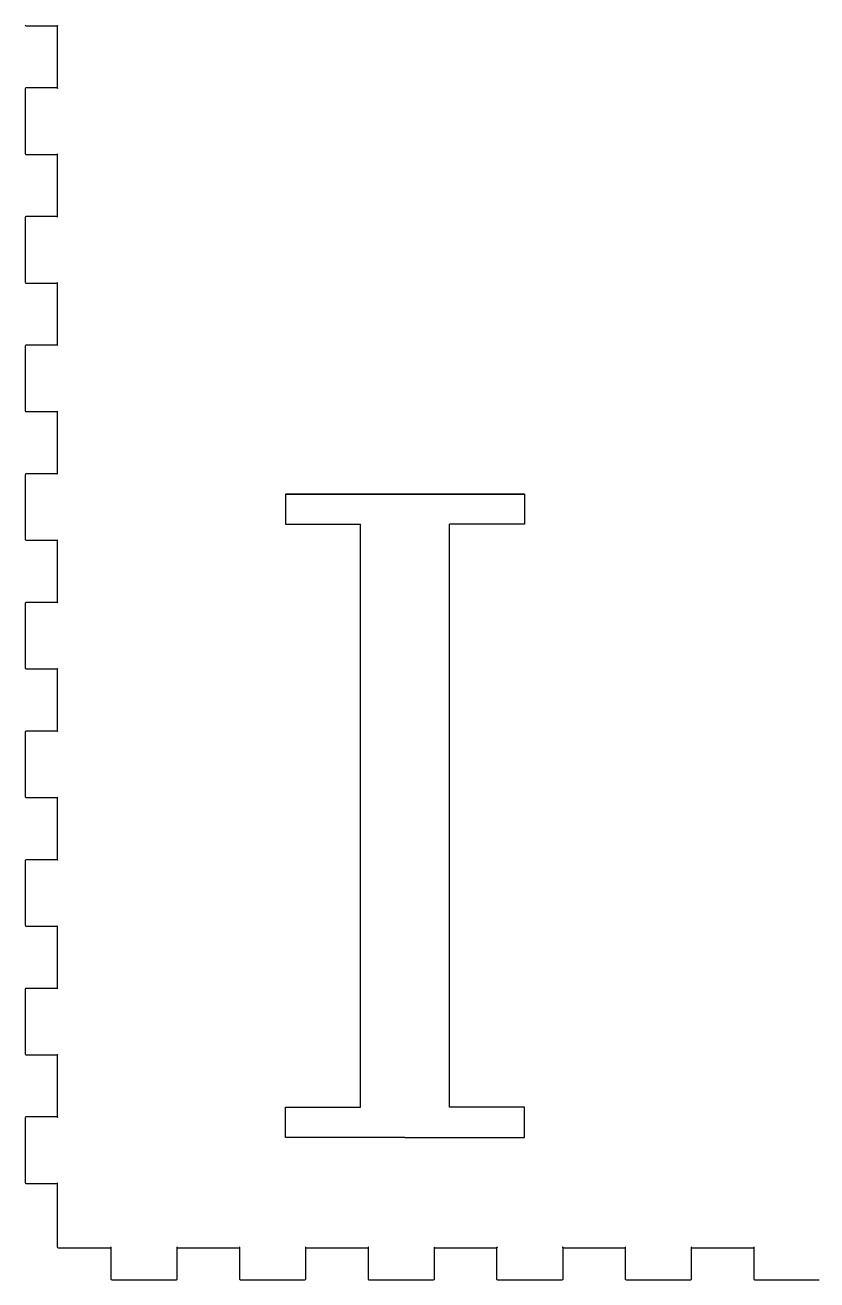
# Model space of a CAD drawing. Header units: millimetres. Extents: x 10 to 778, y 22 to 238.
# Drawn here: x 225.7 to 299.6, y 21.7 to 138.8 of the extents above; entities that cross this region are included whole.
import ezdxf

# ---------------------------------------------------------------- set-up
doc = ezdxf.new("R2010")
doc.units = ezdxf.units.MM
doc.layers.get('0').update_dxf_attribs({"linetype": 'CONTINUOUS'})

msp = doc.modelspace()

# ---------------------------------------------------------------- linework, layer by layer
for p, q in [((250, 95), (272.3, 95)), ((250, 95), (250, 92.2)), ((272.3, 95), (250, 95)), ((272.3, 95), (272.3, 92.2)), ((250, 92.2), (257, 92.2)), ((257, 37.8), (257, 92.2)), ((265.3, 37.8), (265.3, 92.2)), ((272.3, 92.2), (265.3, 92.2)), ((250, 35), (250, 37.8)), ((250, 37.8), (257, 37.8)), ((272.3, 37.8), (265.3, 37.8)), ((272.3, 35), (272.3, 37.8)), ((261.15, 35), (250, 35)), ((261.15, 35), (272.3, 35))]:
    msp.add_line(p, q)
msp.add_lwpolyline([(225.7, 138.78), (225.73, 138.73), (225.78, 138.7), (225.8, 138.7), (228.7, 138.7), (228.7, 138.71), (228.71, 138.74), (228.74, 138.74), (228.74, 138.72), (228.71, 138.7), (228.7, 138.7), (228.7, 132.9), (228.71, 132.9), (228.74, 132.89), (228.74, 132.86), (228.71, 132.86), (228.7, 132.89), (228.7, 132.9), (225.8, 132.9), (225.78, 132.9), (225.73, 132.87), (225.7, 132.82), (225.7, 132.8), (225.7, 126.8), (225.7, 126.78), (225.73, 126.73), (225.78, 126.7), (225.8, 126.7), (228.7, 126.7), (228.7, 120.9), (225.8, 120.9), (225.78, 120.9), (225.73, 120.87), (225.7, 120.82), (225.7, 120.8), (225.7, 114.8), (225.7, 114.78), (225.73, 114.73), (225.78, 114.7), (225.8, 114.7), (228.7, 114.7), (228.7, 108.9), (225.8, 108.9), (225.78, 108.9), (225.73, 108.87), (225.7, 108.82), (225.7, 108.8), (225.7, 102.8), (225.7, 102.78), (225.73, 102.73), (225.78, 102.7), (225.8, 102.7), (228.7, 102.7), (228.7, 96.9), (228.7, 96.89), (228.71, 96.86), (228.74, 96.86), (228.74, 96.89), (228.71, 96.9), (228.7, 96.9), (225.8, 96.9), (225.78, 96.9), (225.73, 96.87), (225.7, 96.82), (225.7, 96.8), (225.7, 90.8), (225.7, 90.78), (225.73, 90.73), (225.78, 90.7), (225.8, 90.7), (228.7, 90.7), (228.7, 84.9), (228.71, 84.9), (228.74, 84.89), (228.74, 84.86), (228.71, 84.86), (228.7, 84.89), (228.7, 84.9), (225.8, 84.9), (225.78, 84.9), (225.73, 84.87), (225.7, 84.82), (225.7, 84.8), (225.7, 78.8), (225.7, 78.78), (225.73, 78.73), (225.78, 78.7), (225.8, 78.7), (228.7, 78.7), (228.7, 78.71), (228.71, 78.74), (228.74, 78.74), (228.74, 78.72), (228.71, 78.7), (228.7, 78.7), (228.7, 72.9), (228.71, 72.9), (228.74, 72.89), (228.74, 72.86), (228.71, 72.86), (228.7, 72.89), (228.7, 72.9), (225.8, 72.9), (225.78, 72.9), (225.73, 72.87), (225.7, 72.82), (225.7, 72.8), (225.7, 66.8), (225.7, 66.78), (225.73, 66.73), (225.78, 66.7), (225.8, 66.7), (228.7, 66.7), (228.7, 60.9), (228.71, 60.9), (228.74, 60.89), (228.74, 60.86), (228.71, 60.86), (228.7, 60.89), (228.7, 60.9), (225.8, 60.9), (225.78, 60.9), (225.73, 60.87), (225.7, 60.82), (225.7, 60.8), (225.7, 54.8), (225.7, 54.78), (225.73, 54.73), (225.78, 54.7), (225.8, 54.7), (228.7, 54.7), (228.71, 54.7), (228.74, 54.72), (228.74, 54.74), (228.71, 54.74), (228.7, 54.71), (228.7, 54.7), (228.7, 48.9), (228.7, 48.89), (228.71, 48.86), (228.74, 48.86), (228.74, 48.89), (228.71, 48.9), (228.7, 48.9), (225.8, 48.9), (225.78, 48.9), (225.73, 48.87), (225.7, 48.82), (225.7, 48.8), (225.7, 42.8), (225.7, 42.78), (225.73, 42.73), (225.78, 42.7), (225.8, 42.7), (228.7, 42.7), (228.7, 42.71), (228.71, 42.74), (228.74, 42.74), (228.74, 42.72), (228.71, 42.7), (228.7, 42.7), (228.7, 36.9), (228.71, 36.9), (228.74, 36.89), (228.74, 36.86), (228.71, 36.86), (228.7, 36.89), (228.7, 36.9), (225.8, 36.9), (225.78, 36.9), (225.73, 36.87), (225.7, 36.82), (225.7, 36.8), (225.7, 30.8), (225.7, 30.78), (225.73, 30.73), (225.78, 30.7), (225.8, 30.7), (228.7, 30.7), (228.7, 24.8), (228.7, 24.78), (228.73, 24.73), (228.78, 24.7), (228.8, 24.7), (233.7, 24.7), (233.7, 21.8), (233.7, 21.78), (233.73, 21.73), (233.78, 21.7), (233.8, 21.7), (239.8, 21.7), (239.82, 21.7), (239.87, 21.73), (239.9, 21.78), (239.9, 21.8), (239.9, 24.7), (239.9, 24.71), (239.89, 24.74), (239.86, 24.74), (239.86, 24.72), (239.89, 24.7), (239.9, 24.7), (245.7, 24.7), (245.7, 21.8), (245.7, 21.78), (245.73, 21.73), (245.78, 21.7), (245.8, 21.7), (251.8, 21.7), (251.82, 21.7), (251.87, 21.73), (251.9, 21.78), (251.9, 21.8), (251.9, 24.7), (251.9, 24.71), (251.89, 24.74), (251.86, 24.74), (251.86, 24.72), (251.89, 24.7), (251.9, 24.7), (257.7, 24.7), (257.7, 21.8), (257.7, 21.78), (257.73, 21.73), (257.78, 21.7), (257.8, 21.7), (263.8, 21.7), (263.82, 21.7), (263.87, 21.73), (263.9, 21.78), (263.9, 21.8), (263.9, 24.7), (263.9, 24.71), (263.88, 24.74), (263.86, 24.74), (263.86, 24.72), (263.89, 24.7), (263.9, 24.7), (269.7, 24.7), (269.7, 24.71), (269.71, 24.74), (269.74, 24.74), (269.74, 24.72), (269.71, 24.7), (269.7, 24.7), (269.7, 21.8), (269.7, 21.78), (269.73, 21.73), (269.78, 21.7), (269.8, 21.7), (275.8, 21.7), (275.82, 21.7), (275.87, 21.73), (275.9, 21.78), (275.9, 21.8), (275.9, 24.7), (281.7, 24.7), (281.71, 24.7), (281.74, 24.72), (281.74, 24.74), (281.71, 24.74), (281.7, 24.71), (281.7, 24.7), (281.7, 21.8), (281.7, 21.78), (281.73, 21.73), (281.78, 21.7), (281.8, 21.7), (287.8, 21.7), (287.82, 21.7), (287.87, 21.73), (287.9, 21.78), (287.9, 21.8), (287.9, 24.7), (293.7, 24.7), (293.71, 24.7), (293.74, 24.72), (293.74, 24.74), (293.71, 24.74), (293.7, 24.71), (293.7, 24.7), (293.7, 21.8), (293.7, 21.78), (293.73, 21.73), (293.78, 21.7), (293.8, 21.7), (299.8, 21.7)])
for points in [[(228.74, 126.72), (228.74, 126.74), (228.71, 126.74), (228.7, 126.71), (228.7, 126.7), (228.71, 126.7)], [(228.7, 120.9), (228.7, 120.89), (228.71, 120.86), (228.74, 120.86), (228.74, 120.89), (228.71, 120.9)], [(228.7, 114.7), (228.71, 114.7), (228.74, 114.72), (228.74, 114.74), (228.71, 114.74), (228.7, 114.71)], [(228.74, 108.89), (228.71, 108.9), (228.7, 108.9), (228.7, 108.89), (228.71, 108.86), (228.74, 108.86)], [(228.74, 102.74), (228.71, 102.74), (228.7, 102.71), (228.7, 102.7), (228.71, 102.7), (228.74, 102.72)], [(228.74, 90.72), (228.74, 90.74), (228.71, 90.74), (228.7, 90.71), (228.7, 90.7), (228.71, 90.7)], [(228.74, 66.74), (228.71, 66.74), (228.7, 66.71), (228.7, 66.7), (228.71, 66.7), (228.74, 66.71)], [(228.7, 30.7), (228.71, 30.7), (228.74, 30.72), (228.74, 30.74), (228.71, 30.74), (228.7, 30.71)], [(233.7, 24.71), (233.7, 24.7), (233.71, 24.7), (233.74, 24.72), (233.74, 24.74), (233.71, 24.74)], [(245.71, 24.7), (245.74, 24.72), (245.74, 24.74), (245.71, 24.74), (245.7, 24.71), (245.7, 24.7)], [(257.7, 24.71), (257.7, 24.7), (257.71, 24.7), (257.74, 24.72), (257.74, 24.74), (257.71, 24.74)], [(275.89, 24.7), (275.9, 24.7), (275.9, 24.71), (275.88, 24.74), (275.86, 24.74), (275.86, 24.72)], [(287.88, 24.74), (287.86, 24.74), (287.86, 24.72), (287.89, 24.7), (287.9, 24.7), (287.9, 24.71)]]:
    msp.add_lwpolyline(points, close=True)

doc.saveas('drawing.dxf')
